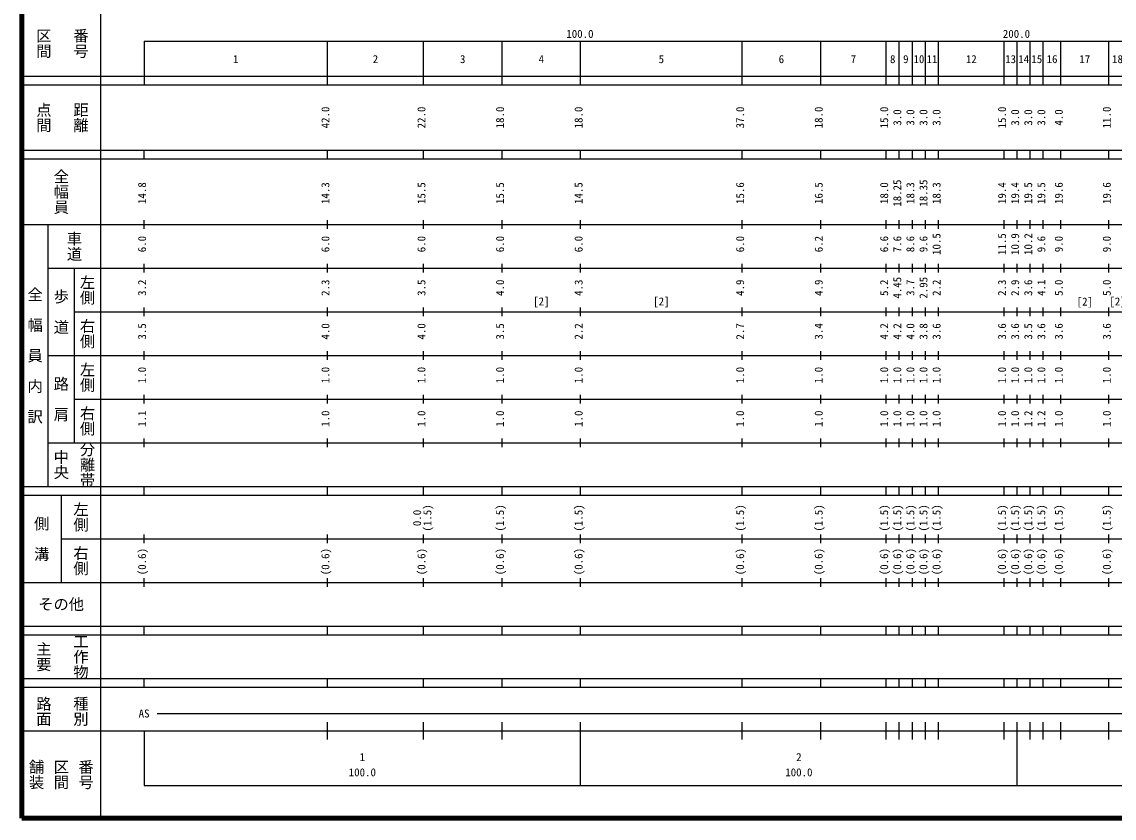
# Model space of a CAD drawing. Units: millimetres on the paper, enlarged 1000 times. Extents: x 40000 to 680000, y 20000 to 380000.
# Drawn here: x 40000 to 290226, y 20000 to 202409 of the extents above; entities that cross this region are included whole.
import ezdxf
from ezdxf.enums import TextEntityAlignment as Align

# ---------------------------------------------------------------- set-up
doc = ezdxf.new("R2010")
doc.units = ezdxf.units.MM
doc.header["$LTSCALE"] = 1000
doc.layers.add('M-TTL', color=2, linetype='Continuous', lineweight=140)
doc.layers.add('M-TTL-BAND', color=7, linetype='Continuous', lineweight=25)
doc.styles.add('@ＭＳ ゴシック', font='')
doc.styles.add('ＭＳ ゴシック', font='')
doc.styles.get('@ＭＳ ゴシック').set_extended_font_data('@MS Gothic')
doc.styles.get('ＭＳ ゴシック').set_extended_font_data('MS Gothic')

msp = doc.modelspace()

# ---------------------------------------------------------------- linework, layer by layer
at = {"layer": 'M-TTL'}
for p, q in [((40000, 380000), (40000, 20000)), ((40000, 20000), (680000, 20000))]:
    msp.add_line(p, q, dxfattribs=at)
at = {"layer": 'M-TTL-BAND'}
for p, q in [((58000, 370000), (58000, 20000)), ((68000, 198000), (579000, 198000)), ((68000, 198000), (68000, 188000)), ((110000, 188000), (110000, 198000)), ((132000, 188000), (132000, 198000)), ((150000, 188000), (150000, 198000)), ((168000, 188000), (168000, 198000)), ((205000, 188000), (205000, 198000)), ((223000, 188000), (223000, 198000)), ((238000, 188000), (238000, 198000)), ((241000, 188000), (241000, 198000)), ((244000, 188000), (244000, 198000)), ((247000, 188000), (247000, 198000)), ((250000, 188000), (250000, 198000)), ((265000, 188000), (265000, 198000)), ((268000, 188000), (268000, 198000)), ((271000, 188000), (271000, 198000)), ((274000, 188000), (274000, 198000)), ((278000, 188000), (278000, 198000)), ((289000, 188000), (289000, 198000)), ((40000, 190000), (579000, 190000)), ((40000, 188000), (579000, 188000)), ((40000, 173000), (579000, 173000)), ((68000, 171000), (68000, 173000)), ((110000, 171000), (110000, 173000)), ((132000, 171000), (132000, 173000)), ((150000, 171000), (150000, 173000)), ((168000, 171000), (168000, 173000)), ((205000, 171000), (205000, 173000)), ((223000, 171000), (223000, 173000)), ((238000, 171000), (238000, 173000)), ((241000, 171000), (241000, 173000)), ((244000, 171000), (244000, 173000)), ((247000, 171000), (247000, 173000)), ((250000, 171000), (250000, 173000)), ((265000, 171000), (265000, 173000)), ((268000, 171000), (268000, 173000)), ((271000, 171000), (271000, 173000)), ((274000, 171000), (274000, 173000)), ((278000, 171000), (278000, 173000)), ((289000, 171000), (289000, 173000)), ((40000, 171000), (579000, 171000)), ((40000, 156000), (579000, 156000)), ((46000, 96000), (46000, 156000)), ((68000, 155000), (68000, 157000)), ((110000, 155000), (110000, 157000)), ((132000, 155000), (132000, 157000)), ((150000, 155000), (150000, 157000)), ((168000, 155000), (168000, 157000)), ((205000, 155000), (205000, 157000)), ((223000, 155000), (223000, 157000)), ((238000, 155000), (238000, 157000)), ((241000, 155000), (241000, 157000)), ((244000, 155000), (244000, 157000)), ((247000, 155000), (247000, 157000)), ((250000, 155000), (250000, 157000)), ((265000, 155000), (265000, 157000)), ((268000, 155000), (268000, 157000)), ((271000, 155000), (271000, 157000)), ((274000, 155000), (274000, 157000)), ((278000, 155000), (278000, 157000)), ((289000, 155000), (289000, 157000)), ((46000, 146000), (579000, 146000)), ((52000, 146000), (52000, 106000)), ((68000, 145000), (68000, 147000)), ((110000, 145000), (110000, 147000)), ((132000, 145000), (132000, 147000)), ((150000, 145000), (150000, 147000)), ((168000, 145000), (168000, 147000)), ((205000, 145000), (205000, 147000)), ((223000, 145000), (223000, 147000)), ((238000, 145000), (238000, 147000)), ((241000, 145000), (241000, 147000)), ((244000, 145000), (244000, 147000)), ((247000, 145000), (247000, 147000)), ((250000, 145000), (250000, 147000)), ((265000, 145000), (265000, 147000)), ((268000, 145000), (268000, 147000)), ((271000, 145000), (271000, 147000)), ((274000, 145000), (274000, 147000)), ((278000, 145000), (278000, 147000)), ((289000, 145000), (289000, 147000)), ((52000, 136000), (579000, 136000)), ((68000, 135000), (68000, 137000)), ((110000, 135000), (110000, 137000)), ((132000, 135000), (132000, 137000)), ((150000, 135000), (150000, 137000)), ((168000, 135000), (168000, 137000)), ((205000, 135000), (205000, 137000)), ((223000, 135000), (223000, 137000)), ((238000, 135000), (238000, 137000)), ((241000, 135000), (241000, 137000)), ((244000, 135000), (244000, 137000)), ((247000, 135000), (247000, 137000)), ((250000, 135000), (250000, 137000)), ((265000, 135000), (265000, 137000)), ((268000, 135000), (268000, 137000)), ((271000, 135000), (271000, 137000)), ((274000, 135000), (274000, 137000)), ((278000, 135000), (278000, 137000)), ((289000, 135000), (289000, 137000)), ((46000, 126000), (579000, 126000)), ((68000, 125000), (68000, 127000)), ((110000, 125000), (110000, 127000)), ((132000, 125000), (132000, 127000)), ((150000, 125000), (150000, 127000)), ((168000, 125000), (168000, 127000)), ((205000, 125000), (205000, 127000)), ((223000, 125000), (223000, 127000)), ((238000, 125000), (238000, 127000)), ((241000, 125000), (241000, 127000)), ((244000, 125000), (244000, 127000)), ((247000, 125000), (247000, 127000)), ((250000, 125000), (250000, 127000)), ((265000, 125000), (265000, 127000)), ((268000, 125000), (268000, 127000)), ((271000, 125000), (271000, 127000)), ((274000, 125000), (274000, 127000)), ((278000, 125000), (278000, 127000)), ((289000, 125000), (289000, 127000)), ((52000, 116000), (579000, 116000)), ((68000, 115000), (68000, 117000)), ((110000, 115000), (110000, 117000)), ((132000, 115000), (132000, 117000)), ((150000, 115000), (150000, 117000)), ((168000, 115000), (168000, 117000)), ((205000, 115000), (205000, 117000)), ((223000, 115000), (223000, 117000)), ((238000, 115000), (238000, 117000)), ((241000, 115000), (241000, 117000)), ((244000, 115000), (244000, 117000)), ((247000, 115000), (247000, 117000)), ((250000, 115000), (250000, 117000)), ((265000, 115000), (265000, 117000)), ((268000, 115000), (268000, 117000)), ((271000, 115000), (271000, 117000)), ((274000, 115000), (274000, 117000)), ((278000, 115000), (278000, 117000)), ((289000, 115000), (289000, 117000)), ((46000, 106000), (579000, 106000)), ((68000, 105000), (68000, 107000)), ((110000, 105000), (110000, 107000)), ((132000, 105000), (132000, 107000)), ((150000, 105000), (150000, 107000)), ((168000, 105000), (168000, 107000)), ((205000, 105000), (205000, 107000)), ((223000, 105000), (223000, 107000)), ((238000, 105000), (238000, 107000)), ((241000, 105000), (241000, 107000)), ((244000, 105000), (244000, 107000)), ((247000, 105000), (247000, 107000)), ((250000, 105000), (250000, 107000)), ((265000, 105000), (265000, 107000)), ((268000, 105000), (268000, 107000)), ((271000, 105000), (271000, 107000)), ((274000, 105000), (274000, 107000)), ((278000, 105000), (278000, 107000)), ((289000, 105000), (289000, 107000)), ((40000, 96000), (579000, 96000)), ((68000, 94000), (68000, 96000)), ((110000, 94000), (110000, 96000)), ((132000, 94000), (132000, 96000)), ((150000, 94000), (150000, 96000)), ((168000, 94000), (168000, 96000)), ((205000, 94000), (205000, 96000)), ((223000, 94000), (223000, 96000)), ((238000, 94000), (238000, 96000)), ((241000, 94000), (241000, 96000)), ((244000, 94000), (244000, 96000)), ((247000, 94000), (247000, 96000)), ((250000, 94000), (250000, 96000)), ((265000, 94000), (265000, 96000)), ((268000, 94000), (268000, 96000)), ((271000, 94000), (271000, 96000)), ((274000, 94000), (274000, 96000)), ((278000, 94000), (278000, 96000)), ((289000, 94000), (289000, 96000)), ((40000, 94000), (579000, 94000)), ((49000, 94000), (49000, 74000)), ((49000, 84000), (579000, 84000)), ((68000, 83000), (68000, 85000)), ((110000, 83000), (110000, 85000)), ((132000, 83000), (132000, 85000)), ((150000, 83000), (150000, 85000)), ((168000, 83000), (168000, 85000)), ((205000, 83000), (205000, 85000)), ((223000, 83000), (223000, 85000)), ((238000, 83000), (238000, 85000)), ((241000, 83000), (241000, 85000)), ((244000, 83000), (244000, 85000)), ((247000, 83000), (247000, 85000)), ((250000, 83000), (250000, 85000)), ((265000, 83000), (265000, 85000)), ((268000, 83000), (268000, 85000)), ((271000, 83000), (271000, 85000)), ((274000, 83000), (274000, 85000)), ((278000, 83000), (278000, 85000)), ((289000, 83000), (289000, 85000)), ((40000, 74000), (579000, 74000)), ((68000, 73000), (68000, 75000)), ((110000, 73000), (110000, 75000)), ((132000, 73000), (132000, 75000)), ((150000, 73000), (150000, 75000)), ((168000, 73000), (168000, 75000)), ((205000, 73000), (205000, 75000)), ((223000, 73000), (223000, 75000)), ((238000, 73000), (238000, 75000)), ((241000, 73000), (241000, 75000)), ((244000, 73000), (244000, 75000)), ((247000, 73000), (247000, 75000)), ((250000, 73000), (250000, 75000)), ((265000, 73000), (265000, 75000)), ((268000, 73000), (268000, 75000)), ((271000, 73000), (271000, 75000)), ((274000, 73000), (274000, 75000)), ((278000, 73000), (278000, 75000)), ((289000, 73000), (289000, 75000)), ((40000, 64000), (579000, 64000)), ((68000, 62000), (68000, 64000)), ((110000, 62000), (110000, 64000)), ((132000, 62000), (132000, 64000)), ((150000, 62000), (150000, 64000)), ((168000, 62000), (168000, 64000)), ((205000, 62000), (205000, 64000)), ((223000, 62000), (223000, 64000)), ((238000, 62000), (238000, 64000)), ((241000, 62000), (241000, 64000)), ((244000, 62000), (244000, 64000)), ((247000, 62000), (247000, 64000)), ((250000, 62000), (250000, 64000)), ((265000, 62000), (265000, 64000)), ((268000, 62000), (268000, 64000)), ((271000, 62000), (271000, 64000)), ((274000, 62000), (274000, 64000)), ((278000, 62000), (278000, 64000)), ((289000, 62000), (289000, 64000)), ((40000, 62000), (579000, 62000)), ((40000, 52000), (579000, 52000)), ((68000, 50000), (68000, 52000)), ((110000, 50000), (110000, 52000)), ((132000, 50000), (132000, 52000)), ((150000, 50000), (150000, 52000)), ((168000, 50000), (168000, 52000)), ((205000, 50000), (205000, 52000)), ((223000, 50000), (223000, 52000)), ((238000, 50000), (238000, 52000)), ((241000, 50000), (241000, 52000)), ((244000, 50000), (244000, 52000)), ((247000, 50000), (247000, 52000)), ((250000, 50000), (250000, 52000)), ((265000, 50000), (265000, 52000)), ((268000, 50000), (268000, 52000)), ((271000, 50000), (271000, 52000)), ((274000, 50000), (274000, 52000)), ((278000, 50000), (278000, 52000)), ((289000, 50000), (289000, 52000)), ((40000, 50000), (579000, 50000)), ((71000, 44000), (395000, 44000)), ((110000, 38000), (110000, 42000)), ((132000, 38000), (132000, 42000)), ((150000, 38000), (150000, 42000)), ((168000, 27500), (168000, 42000)), ((205000, 38000), (205000, 42000)), ((223000, 38000), (223000, 42000)), ((238000, 38000), (238000, 42000)), ((241000, 38000), (241000, 42000)), ((244000, 38000), (244000, 42000)), ((247000, 38000), (247000, 42000)), ((250000, 38000), (250000, 42000)), ((265000, 38000), (265000, 42000)), ((268000, 27500), (268000, 42000)), ((271000, 38000), (271000, 42000)), ((274000, 38000), (274000, 42000)), ((278000, 38000), (278000, 42000)), ((289000, 38000), (289000, 42000)), ((40000, 40000), (579000, 40000)), ((68000, 40000), (68000, 27500)), ((68000, 27500), (579000, 27500))]:
    msp.add_line(p, q, dxfattribs=at)

# ---------------------------------------------------------------- texts
at = {"layer": 'M-TTL-BAND', "style": '@ＭＳ ゴシック'}
for s, p in [('区間', (45000, 197500)), ('番号', (53500, 197500)), ('点間', (45000, 180500)), ('距離', (53500, 180500)), ('全幅員', (49000, 163500)), ('車道', (52000, 151000)), ('左側', (55000, 141000)), ('全\u3000幅\u3000員\u3000内\u3000訳', (43000, 126000)), ('歩\u3000道', (49000, 136000)), ('右側', (55000, 131000)), ('左側', (55000, 121000)), ('路\u3000肩', (49000, 116000)), ('右側', (55000, 111000)), ('分離帯', (55000, 101000)), ('中央', (49000, 101000)), ('左側', (53500, 89000)), ('側\u3000溝', (44500, 84000)), ('右側', (53500, 79000)), ('主要', (45000, 57000)), ('工作物', (53500, 57000)), ('路面', (45000, 44500)), ('種別', (53500, 44500)), ('舗装', (43333, 30000)), ('区間', (49000, 30000)), ('番号', (54667, 30000))]:
    msp.add_text(s, height=2566, rotation=270, dxfattribs=at).set_placement(p, align=Align.MIDDLE_CENTER)
at = {"layer": 'M-TTL-BAND', "style": 'ＭＳ ゴシック'}
for s, p in [('100.0', (167844, 198195)), ('200.0', (267844, 198195)), ('1', (89000, 192405)), ('2', (121000, 192405)), ('3', (141000, 192405)), ('4', (159000, 192405)), ('5', (186500, 192405)), ('6', (214000, 192405)), ('7', (230500, 192405)), ('8', (239500, 192405)), ('9', (242500, 192405)), ('10', (245500, 192405)), ('11', (248500, 192405)), ('12', (257500, 192405)), ('13', (266500, 192405)), ('14', (269500, 192405)), ('15', (272500, 192405)), ('16', (276000, 192405)), ('17', (283500, 192405)), ('18', (291000, 192405)), ('[2]', (159000, 136910)), ('[2]', (186500, 136900)), ('[2]', (283500, 136863)), ('[2]', (291000, 136896)), ('AS', (68000, 42500)), ('1', (118000, 32523)), ('2', (218000, 32523)), ('100.0', (118000, 29033)), ('100.0', (218000, 29033))]:
    msp.add_text(s, height=1833, dxfattribs=at).set_placement(p, align=Align.BOTTOM_CENTER)
for s, p in [('42.0', (111000, 180500)), ('22.0', (133000, 180500)), ('18.0', (151000, 180500)), ('18.0', (169000, 180500)), ('37.0', (206000, 180500)), ('18.0', (224000, 180500)), ('15.0', (239000, 180500)), ('15.0', (266000, 180500)), ('11.0', (290000, 180500)), ('3.0', (242000, 180500)), ('3.0', (245000, 180500)), ('3.0', (248000, 180500)), ('3.0', (251000, 180500)), ('3.0', (269000, 180500)), ('3.0', (272000, 180500)), ('3.0', (275000, 180500)), ('4.0', (279000, 180500)), ('14.8', (69000, 163174)), ('14.3', (111000, 163174)), ('15.5', (133000, 163174)), ('15.5', (151000, 163174)), ('14.5', (169000, 163174)), ('15.6', (206000, 163174)), ('16.5', (224000, 163174)), ('18.0', (239000, 163174)), ('18.25', (242000, 163174)), ('18.3', (245000, 163174)), ('18.35', (248000, 163174)), ('18.3', (251000, 163174)), ('19.4', (266000, 163174)), ('19.4', (269000, 163174)), ('19.5', (272000, 163174)), ('19.5', (275000, 163174)), ('19.6', (279000, 163174)), ('19.6', (290000, 163174)), ('6.0', (69000, 151500)), ('6.0', (111000, 151500)), ('6.0', (133000, 151500)), ('6.0', (151000, 151500)), ('6.0', (169000, 151500)), ('6.0', (206000, 151500)), ('6.2', (224000, 151500)), ('6.6', (239000, 151500)), ('7.6', (242000, 151500)), ('8.6', (245000, 151500)), ('9.6', (248000, 151500)), ('10.5', (251000, 151500)), ('11.5', (266000, 151500)), ('10.9', (269000, 151500)), ('10.2', (272000, 151500)), ('9.6', (275000, 151500)), ('9.0', (279000, 151500)), ('9.0', (290000, 151500)), ('3.2', (69000, 141500)), ('2.3', (111000, 141500)), ('3.5', (133000, 141500)), ('4.0', (151000, 141500)), ('4.3', (169000, 141500)), ('4.9', (206000, 141500)), ('4.9', (224000, 141500)), ('5.2', (239000, 141500)), ('4.45', (242000, 141500)), ('3.7', (245000, 141500)), ('2.95', (248000, 141500)), ('2.2', (251000, 141500)), ('2.3', (266000, 141500)), ('2.9', (269000, 141500)), ('3.6', (272000, 141500)), ('4.1', (275000, 141500)), ('5.0', (279000, 141500)), ('5.0', (290000, 141500)), ('3.5', (69000, 131500)), ('4.0', (111000, 131500)), ('4.0', (133000, 131500)), ('3.5', (151000, 131500)), ('2.2', (169000, 131500)), ('2.7', (206000, 131500)), ('3.4', (224000, 131500)), ('4.2', (239000, 131500)), ('4.2', (242000, 131500)), ('4.0', (245000, 131500)), ('3.8', (248000, 131500)), ('3.6', (251000, 131500)), ('3.6', (266000, 131500)), ('3.6', (269000, 131500)), ('3.5', (272000, 131500)), ('3.6', (275000, 131500)), ('3.6', (279000, 131500)), ('3.6', (290000, 131500)), ('1.0', (69000, 121500)), ('1.0', (111000, 121500)), ('1.0', (133000, 121500)), ('1.0', (151000, 121500)), ('1.0', (169000, 121500)), ('1.0', (206000, 121500)), ('1.0', (224000, 121500)), ('1.0', (239000, 121500)), ('1.0', (242000, 121500)), ('1.0', (245000, 121500)), ('1.0', (248000, 121500)), ('1.0', (251000, 121500)), ('1.0', (266000, 121500)), ('1.0', (269000, 121500)), ('1.0', (272000, 121500)), ('1.0', (275000, 121500)), ('1.0', (279000, 121500)), ('1.0', (290000, 121500)), ('1.1', (69000, 111500)), ('1.0', (111000, 111500)), ('1.0', (133000, 111500)), ('1.0', (151000, 111500)), ('1.0', (169000, 111500)), ('1.0', (206000, 111500)), ('1.0', (224000, 111500)), ('1.0', (239000, 111500)), ('1.0', (242000, 111500)), ('1.0', (245000, 111500)), ('1.0', (248000, 111500)), ('1.0', (251000, 111500)), ('1.0', (266000, 111500)), ('1.0', (269000, 111500)), ('1.2', (272000, 111500)), ('1.2', (275000, 111500)), ('1.0', (279000, 111500)), ('1.0', (290000, 111500)), ('0.0', (132000, 88764)), ('(1.5)', (134370, 88764)), ('(1.5)', (151000, 88764)), ('(1.5)', (169000, 88764)), ('(1.5)', (206000, 88764)), ('(1.5)', (224000, 88764)), ('(1.5)', (239000, 88764)), ('(1.5)', (242000, 88764)), ('(1.5)', (245000, 88764)), ('(1.5)', (248000, 88764)), ('(1.5)', (251000, 88764)), ('(1.5)', (266000, 88764)), ('(1.5)', (269000, 88764)), ('(1.5)', (272000, 88764)), ('(1.5)', (275000, 88764)), ('(1.5)', (279000, 88764)), ('(1.5)', (290000, 88764)), ('(0.6)', (69000, 78764)), ('(0.6)', (111000, 78764)), ('(0.6)', (133000, 78764)), ('(0.6)', (151000, 78764)), ('(0.6)', (169000, 78764)), ('(0.6)', (206000, 78764)), ('(0.6)', (224000, 78764)), ('(0.6)', (239000, 78764)), ('(0.6)', (242000, 78764)), ('(0.6)', (245000, 78764)), ('(0.6)', (248000, 78764)), ('(0.6)', (251000, 78764)), ('(0.6)', (266000, 78764)), ('(0.6)', (269000, 78764)), ('(0.6)', (272000, 78764)), ('(0.6)', (275000, 78764)), ('(0.6)', (279000, 78764)), ('(0.6)', (290000, 78764))]:
    msp.add_text(s, height=1833, rotation=90, dxfattribs=at).set_placement(p, align=Align.BOTTOM_CENTER)
msp.add_text('その他', height=2566, dxfattribs=at).set_placement((49000, 69000), align=Align.MIDDLE_CENTER)

doc.saveas('drawing.dxf')
